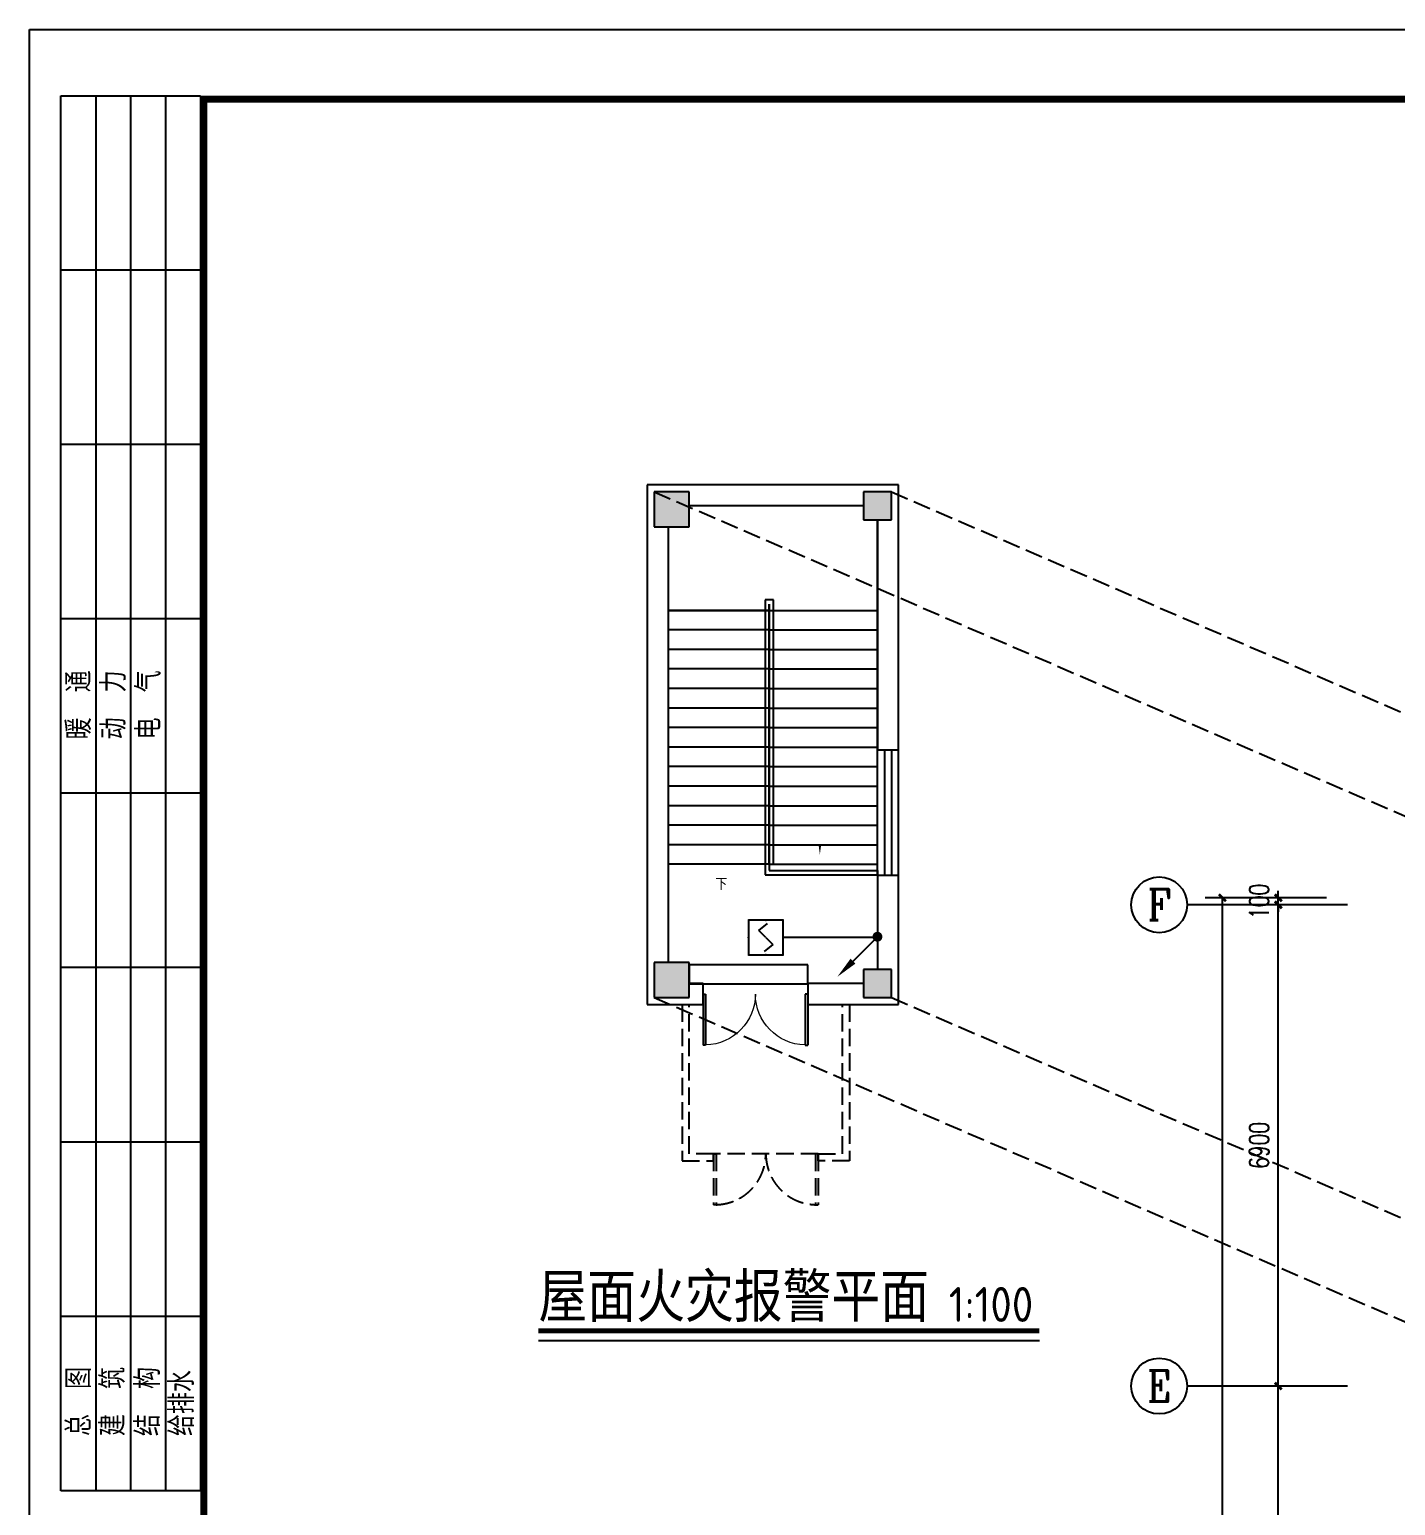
# Model space of a CAD drawing. Extents: x 2350667 to 3185789, y 309667 to 706270.
# Drawn here: x 2446845 to 2466428, y 412629 to 433790 of the extents above; entities that cross this region are included whole.
import ezdxf
from ezdxf.enums import TextEntityAlignment as Align

# ---------------------------------------------------------------- set-up
doc = ezdxf.new("R2010")
doc.units = 0
doc.header["$LTSCALE"] = 1000
doc.linetypes.add('DASH', pattern=[0.35, 0.25, -0.1])
for name, color, linetype in [('0-底图', 7, 'Continuous'), ('A-ANNO-AXIS', 102, 'Continuous'), ('A-FLOR-STRS', 140, 'Continuous'), ('AXIS', 3, 'Continuous'), ('AXIS_TEXT', 7, 'Continuous'), ('BTTK', 7, 'Continuous'), ('COLUMN', 255, 'Continuous'), ('DIM_SYMB', 3, 'Continuous'), ('DOOR_FIRE', 4, 'Continuous'), ('EQUIP-消防', 3, 'Continuous'), ('LWIRE', 4, 'Continuous'), ('PUB_HATCH', 8, 'Continuous'), ('PUB_TEXT', 7, 'Continuous'), ('PUB_TITLE', 4, 'Continuous'), ('TEL_SYMB', 3, 'Continuous'), ('WALL', 2, 'Continuous'), ('WINDOW', 4, 'Continuous'), ('WIRE-消防', 1, 'Continuous'), ('建筑-楼梯-护栏', 163, 'Continuous'), ('建筑-门窗', 4, 'Continuous')]:
    doc.layers.add(name, color=color, linetype=linetype)
doc.styles.add('_TCH_AXIS', font='COMPLEX', dxfattribs={"bigfont": 'GBCBIG'})
doc.styles.add('_TCH_DIM', font='SIMPLEX', dxfattribs={"width": 0.8, "height": 5, "bigfont": 'HZTXT'})
doc.styles.add('A_DIM_T3', font='SIMPLEX', dxfattribs={"width": 0.7, "bigfont": 'HZ'})
doc.styles.add('COMPLEX', font='COMPLEX')
doc.styles.add('HZ(TK)', font='geniso.shx', dxfattribs={"width": 0.9, "bigfont": 'hztxt.shx'})
doc.styles.get("Standard").update_dxf_attribs({"font": 'geniso.shx', "bigfont": 'hztxt.shx'})
doc.dimstyles.new('_TCH_ARCH&&100', dxfattribs={"dimtxt": 280, "dimasz": 100, "dimexe": 250, "dimexo": 300, "dimgap": 135, "dimtad": 1, "dimdec": 0, "dimzin": 0, "dimdsep": 46, "dimtxsty": 'A_DIM_T3', "dimblk": 'ARCHTICK', "dimcen": 0.09, "dimclrt": 7, "dimazin": 2, "dimtfac": 1, "dimtdec": 0, "dimtix": 1, "dimtmove": 2, "dimatfit": 3, "dimfxl": 150, "dimtolj": 1, "dimtzin": 0, "dimarcsym": 0})

# ---------------------------------------------------------------- blocks, each defined once
blk = doc.blocks.new('vhtemplate_2020年新竖式图框_A1')
at = {"layer": 'PUB_TITLE'}
for p, q in [((4.5, 384.5), (4.5, 584.5)), ((4.5, 584.5), (24.5, 584.5)), ((9.5, 584.5), (9.5, 384.5)), ((14.5, 584.5), (14.5, 384.5)), ((19.5, 584.5), (19.5, 384.5)), ((24.5, 584.5), (24.5, 384.5)), ((24.5, 559.5), (4.5, 559.5)), ((24.5, 534.5), (4.5, 534.5)), ((24.5, 509.5), (4.5, 509.5)), ((24.5, 484.5), (4.5, 484.5)), ((24.5, 459.5), (4.5, 459.5)), ((24.5, 434.5), (4.5, 434.5)), ((24.5, 409.5), (4.5, 409.5)), ((24.5, 384.5), (4.5, 384.5))]:
    blk.add_line(p, q, dxfattribs=at)
at = {"layer": 'PUB_TITLE', "color": 7}
blk.add_lwpolyline([(0, 594), (841, 594), (841, 0), (0, 0)], close=True, dxfattribs=at)
at = {"layer": 'PUB_TITLE', "const_width": 1}
blk.add_lwpolyline([(25, 10), (831, 10), (831, 584), (25, 584)], close=True, dxfattribs=at)
at = {"layer": 'BTTK', "color": 4, "style": 'HZ(TK)', "width": 0.9}
for tag, p in [('合作单位', (796, 511.5)), ('建设单位', (796, 209.5)), ('工程名称', (796, 176.5)), ('子项名称', (806, 160)), ('图纸名称', (796, 141))]:
    blk.add_attdef(tag, text='', height=3.5, dxfattribs=at).set_placement(p, align=Align.MIDDLE_CENTER)
for tag, p in [('注册证书号', (808.5, 309.01)), ('注册印章号', (808.5, 301.01)), ('设计号', (806, 193)), ('图别', (789.75, 34)), ('图号', (822.25, 34)), ('版本号', (789.75, 26)), ('日期', (822.25, 26))]:
    blk.add_attdef(tag, text='', height=3.5, dxfattribs=at).set_placement(p, align=Align.MIDDLE)
at = {"layer": 'PUB_TITLE', "style": 'HZ(TK)', "width": 0.9}
for s, p in [('暖  通', (8.82, 492.22)), ('动  力', (13.82, 492.22)), ('电  气', (18.82, 492.22)), ('建  筑', (13.7, 392.34)), ('总  图', (8.82, 392.34)), ('结  构', (18.7, 392.34)), ('给排水', (23.57, 392.34))]:
    blk.add_text(s, height=3.5, rotation=90, dxfattribs=at).set_placement(p)
blk = doc.blocks.new('_ArchTick')
at = {"color": 0, "linetype": 'ByBlock', "const_width": 0.4}
blk.add_lwpolyline([(-0.5, -0.5), (0.5, 0.5)], dxfattribs=at)
blk = doc.blocks.new('*D766')
at = {"layer": 'A-ANNO-AXIS', "color": 0, "lineweight": -2, "transparency": 16777216}
for p, q in [((2141013, -52398), (2139270, -52398)), ((2139520, -87398), (2139520, -52398)), ((2141013, -87398), (2139270, -87398))]:
    blk.add_line(p, q, dxfattribs=at)
at = {"layer": 'Defpoints', "color": 0, "transparency": 16777216}
for p in [(2139520, -52398), (2141313, -52398), (2141313, -87398)]:
    blk.add_point(p, dxfattribs=at)
at = {"layer": 'A-ANNO-AXIS', "color": 0, "lineweight": -2, "transparency": 16777216, "xscale": 100, "yscale": 100, "zscale": 100}
for p, rotation in [((2139520, -52398), 90), ((2139520, -87398), 270)]:
    blk.add_blockref('_ArchTick', p, dxfattribs=dict(at, rotation=rotation))
at = {"layer": 'A-ANNO-AXIS', "color": 7, "transparency": 16777216, "insert": (2139245, -69898), "char_height": 280, "attachment_point": 5, "rotation": 90, "style": 'A_DIM_T3'}
blk.add_mtext('\\A1;35000', dxfattribs=at)
blk = doc.blocks.new('*D771')
at = {"layer": 'A-ANNO-AXIS', "color": 0, "lineweight": -2, "transparency": 16777216}
for p, q in [((2141013, -59398), (2140070, -59398)), ((2140320, -66298), (2140320, -59398)), ((2141013, -66298), (2140070, -66298))]:
    blk.add_line(p, q, dxfattribs=at)
at = {"layer": 'Defpoints', "color": 0, "transparency": 16777216}
for p in [(2140320, -59398), (2141313, -59398), (2141313, -66298)]:
    blk.add_point(p, dxfattribs=at)
at = {"layer": 'A-ANNO-AXIS', "color": 0, "lineweight": -2, "transparency": 16777216, "xscale": 100, "yscale": 100, "zscale": 100}
for p, rotation in [((2140320, -59398), 90), ((2140320, -66298), 270)]:
    blk.add_blockref('_ArchTick', p, dxfattribs=dict(at, rotation=rotation))
at = {"layer": 'A-ANNO-AXIS', "color": 7, "transparency": 16777216, "insert": (2140045, -62848), "char_height": 280, "attachment_point": 5, "rotation": 90, "style": 'A_DIM_T3'}
blk.add_mtext('\\A1;6900', dxfattribs=at)
blk = doc.blocks.new('*D772')
at = {"layer": 'A-ANNO-AXIS', "color": 0, "lineweight": -2, "transparency": 16777216}
for p, q in [((2141013, -52498), (2140070, -52498)), ((2140320, -59398), (2140320, -52498)), ((2141013, -59398), (2140070, -59398))]:
    blk.add_line(p, q, dxfattribs=at)
at = {"layer": 'Defpoints', "color": 0, "transparency": 16777216}
for p in [(2140320, -52498), (2141313, -52498), (2141313, -59398)]:
    blk.add_point(p, dxfattribs=at)
at = {"layer": 'A-ANNO-AXIS', "color": 0, "lineweight": -2, "transparency": 16777216, "xscale": 100, "yscale": 100, "zscale": 100}
for p, rotation in [((2140320, -52498), 90), ((2140320, -59398), 270)]:
    blk.add_blockref('_ArchTick', p, dxfattribs=dict(at, rotation=rotation))
at = {"layer": 'A-ANNO-AXIS', "color": 7, "transparency": 16777216, "insert": (2140045, -55948), "char_height": 280, "attachment_point": 5, "rotation": 90, "style": 'A_DIM_T3'}
blk.add_mtext('\\A1;6900', dxfattribs=at)
blk = doc.blocks.new('*D773')
at = {"layer": 'A-ANNO-AXIS', "color": 0, "lineweight": -2, "transparency": 16777216}
for p, q in [((2141013, -52398), (2140070, -52398)), ((2140320, -52398), (2140320, -52298)), ((2140320, -52498), (2140320, -52398)), ((2141013, -52498), (2140070, -52498)), ((2140320, -52498), (2140320, -52598))]:
    blk.add_line(p, q, dxfattribs=at)
at = {"layer": 'Defpoints', "color": 0, "transparency": 16777216}
for p in [(2140320, -52398), (2141313, -52398), (2141313, -52498)]:
    blk.add_point(p, dxfattribs=at)
at = {"layer": 'A-ANNO-AXIS', "color": 0, "lineweight": -2, "transparency": 16777216, "xscale": 100, "yscale": 100, "zscale": 100}
for p, rotation in [((2140320, -52398), 270), ((2140320, -52498), 90)]:
    blk.add_blockref('_ArchTick', p, dxfattribs=dict(at, rotation=rotation))
at = {"layer": 'A-ANNO-AXIS', "color": 7, "transparency": 16777216, "insert": (2140045, -52448), "char_height": 280, "attachment_point": 5, "rotation": 90, "style": 'A_DIM_T3'}
blk.add_mtext('\\A1;100', dxfattribs=at)
blk = doc.blocks.new('_AXISO')
blk.add_circle((0, 0), 0.5)
at = {"layer": 'AXIS_TEXT', "style": 'COMPLEX', "width": 1.041667}
blk.add_attdef('A', text='', height=0.56, dxfattribs=at).set_placement((-0.25, -0.28), (0.25, -0.28), align=Align.FIT)
blk = doc.blocks.new('xxm')
at = {"layer": '建筑-楼梯-护栏', "linetype": 'DASH', "extrusion": (0, 0, -1)}
blk.add_line((0, 0), (0, 37.5), dxfattribs=at)
at = {"layer": '建筑-门窗', "linetype": 'DASH', "extrusion": (0, 0, -1)}
for p, q in [((0, 1500), (-731.25, 1500)), ((-731.25, 1462.5), (-731.25, 1500)), ((0, 1500), (0, 1462.5)), ((0, 1462.5), (-731.25, 1462.5)), ((0, 37.5), (-731.25, 37.5)), ((-731.25, 37.5), (-731.25, 0)), ((0, 0), (-731.25, 0))]:
    blk.add_line(p, q, dxfattribs=at)
at = {"layer": '建筑-门窗', "linetype": 'DASH'}
blk.add_lwpolyline([(0, 1500), (0, 0)], dxfattribs=at)
at = {"layer": '建筑-门窗', "linetype": 'DASH', "extrusion": (0, 0, -1)}
for centre, start, end in [((0, 1481.25), 270, 358.530716), ((0, 18.75), 1.469284, 90)]:
    blk.add_arc(centre, 731.25, start, end, dxfattribs=at)
blk = doc.blocks.new('$DorLib2D$00000002')
for p, q in [((-0.5, 0), (-0.5, 0.4875)), ((-0.475, 0.4875), (-0.5, 0.4875)), ((-0.475, 0), (-0.475, 0.4875)), ((0.475, 0), (0.475, 0.4875)), ((0.475, 0.4875), (0.5, 0.4875)), ((0.5, 0), (0.5, 0.4875)), ((-0.5, 0), (-0.475, 0)), ((0.5, 0), (0.475, 0))]:
    blk.add_line(p, q)
at = {"lineweight": 13}
for centre, start, end in [((-0.4875, 0), 0, 88.53072), ((0.4875, 0), 91.46928, 180)]:
    blk.add_arc(centre, 0.4875, start, end, dxfattribs=at)
blk = doc.blocks.new('$WINLIB2D$00000001')
at = {"color": 0}
for points in [[(-0.5, 0.5), (-0.5, -0.5)], [(-0.5, 0.5), (0.5, 0.5)], [(0.5, -0.5), (0.5, 0.5)], [(0.5, 0.167), (-0.5, 0.167)], [(0.5, -0.167), (-0.5, -0.167)], [(-0.5, -0.5), (0.5, -0.5)]]:
    blk.add_lwpolyline(points, dxfattribs=at)
blk = doc.blocks.new('hjgj')
at = {"layer": 'PUB_HATCH'}
for points in [[(2865895, -42593), (2865895, -42093), (2865395, -42093), (2865395, -42593)], [(2868795, -42493), (2868795, -42093), (2868395, -42093), (2868395, -42493)], [(2865895, -49343), (2865895, -48843), (2865395, -48843), (2865395, -49343)], [(2868795, -49343), (2868795, -48943), (2868395, -48943), (2868395, -49343)]]:
    blk.add_hatch(color=256, dxfattribs=at).paths.add_polyline_path(points)
blk.add_line((2867595, -48876), (2866095, -48876))
blk.add_lwpolyline([(2867595, -48876), (2865895, -48876), (2865895, -49146), (2867595, -49146)], close=True)
at = {"layer": 'A-FLOR-STRS'}
for p, q in [((2868395, -42293), (2865895, -42293)), ((2868595, -43793), (2868595, -42493)), ((2865595, -42593), (2865595, -43793)), ((2865595, -43793), (2865595, -47433)), ((2867045, -43793), (2865595, -43793)), ((2865595, -43793), (2868595, -43793)), ((2867105, -43643), (2866985, -43643)), ((2866985, -43643), (2866985, -47583)), ((2867045, -47433), (2867045, -43703)), ((2867045, -43703), (2867045, -43703)), ((2867045, -43703), (2867045, -47523)), ((2867045, -47433), (2867045, -43793)), ((2867045, -43793), (2868595, -43793)), ((2867045, -43793), (2867045, -47433)), ((2867105, -47433), (2867105, -43643)), ((2868595, -47433), (2868595, -43793)), ((2867045, -44073), (2865595, -44073)), ((2867045, -44073), (2868595, -44073)), ((2867045, -44353), (2865595, -44353)), ((2867045, -44353), (2868595, -44353)), ((2867045, -44633), (2865595, -44633)), ((2867045, -44633), (2868595, -44633)), ((2867045, -44913), (2865595, -44913)), ((2867045, -44913), (2868595, -44913)), ((2867045, -45193), (2865595, -45193)), ((2867045, -45193), (2868595, -45193)), ((2867045, -45473), (2865595, -45473)), ((2867045, -45473), (2868595, -45473)), ((2867045, -45753), (2865595, -45753)), ((2867045, -45753), (2868595, -45753)), ((2867045, -46033), (2865595, -46033)), ((2867045, -46033), (2868595, -46033)), ((2867045, -46313), (2865595, -46313)), ((2867045, -46313), (2868595, -46313)), ((2867045, -46593), (2865595, -46593)), ((2867045, -46593), (2868595, -46593)), ((2867045, -46873), (2865595, -46873)), ((2867045, -46873), (2868595, -46873)), ((2867045, -47153), (2865595, -47153)), ((2867045, -47153), (2868595, -47153)), ((2867045, -47433), (2865595, -47433)), ((2866985, -47583), (2868595, -47583)), ((2867045, -47433), (2867045, -47433)), ((2867045, -47433), (2868595, -47433)), ((2867045, -47433), (2867105, -47433)), ((2867045, -47523), (2868595, -47523)), ((2868595, -47523), (2868595, -47583))]:
    blk.add_line(p, q, dxfattribs=at)
at = {"layer": 'COLUMN'}
for p, q in [((2865895, -42093), (2865395, -42093)), ((2865395, -42093), (2865395, -42593)), ((2865895, -42593), (2865895, -42093)), ((2868795, -42093), (2868395, -42093)), ((2868395, -42093), (2868395, -42493)), ((2868795, -42493), (2868795, -42093)), ((2868395, -42493), (2868795, -42493)), ((2865395, -42593), (2865895, -42593)), ((2865895, -48843), (2865395, -48843)), ((2865395, -48843), (2865395, -49343)), ((2865895, -49343), (2865895, -48843)), ((2868795, -48943), (2868395, -48943)), ((2868395, -48943), (2868395, -49343)), ((2868795, -49343), (2868795, -48943)), ((2865395, -49343), (2865895, -49343)), ((2868395, -49343), (2868795, -49343))]:
    blk.add_line(p, q, dxfattribs=at)
at = {"layer": 'DIM_SYMB'}
blk.add_lwpolyline([(2866320, -47573, 0, 0, 0), (2866320, -43043, 0, 0, 0), (2867770, -43043, 0, 0, 0), (2867770, -47293, 0, 40, 0), (2867770, -47143, 0, 0, 0)], format="xyseb", dxfattribs=at)
at = {"layer": 'WALL'}
for p, q in [((2865295, -41993), (2865295, -49443)), ((2868895, -41993), (2865295, -41993)), ((2868895, -45793), (2868895, -41993)), ((2868395, -42293), (2865895, -42293)), ((2868595, -42493), (2868595, -45793)), ((2865595, -42593), (2865595, -48843)), ((2868595, -45793), (2868895, -45793)), ((2868895, -47593), (2868595, -47593)), ((2868595, -47593), (2868595, -48943)), ((2868895, -49443), (2868895, -47593)), ((2866095, -49143), (2865895, -49143)), ((2866095, -49443), (2866095, -49143)), ((2868395, -49143), (2867595, -49143)), ((2867595, -49143), (2867595, -49443)), ((2865295, -49443), (2866095, -49443)), ((2867595, -49443), (2868895, -49443))]:
    blk.add_line(p, q, dxfattribs=at)
at = {"layer": '建筑-门窗', "linetype": 'DASH'}
for points in [[(2865795, -49443), (2865795, -51683), (2866245, -51683), (2866245, -51583), (2865895, -51583), (2865895, -49443)], [(2868195, -49443), (2868195, -51683), (2867745, -51683), (2867745, -51583), (2868095, -51583), (2868095, -49443)]]:
    blk.add_lwpolyline(points, dxfattribs=at)
at = {"layer": 'DOOR_FIRE', "xscale": -1500, "yscale": 1500, "zscale": 300, "rotation": 180}
blk.add_blockref('$DorLib2D$00000002', (2866845, -49293), dxfattribs=at)
at = {"layer": 'WINDOW', "xscale": -1800, "yscale": 300, "zscale": -1800, "rotation": 270}
blk.add_blockref('$WINLIB2D$00000001', (2868745, -46693), dxfattribs=at)
at = {"layer": '建筑-楼梯-护栏', "xscale": -1, "rotation": 270}
blk.add_blockref('xxm', (2866245, -51583), dxfattribs=at)
at = {"layer": 'PUB_TEXT', "color": 7, "style": '_TCH_DIM'}
blk.add_text('下', height=169, dxfattribs=at).set_placement((2866272, -47800))
blk = doc.blocks.new('$Equip$00002649')
for p, q in [((-0.5, 0.5), (-0.5, -0.5)), ((0.5, 0.5), (-0.5, 0.5)), ((0.5, -0.5), (0.5, 0.5)), ((-0.2, 0.2), (0.05, 0.4)), ((0, 0), (-0.2, 0.2)), ((0, 0), (0.2, -0.2)), ((0.2, -0.2), (-0.05, -0.4)), ((-0.5, -0.5), (0.5, -0.5))]:
    blk.add_line(p, q)
at = {"const_width": 0.04}
blk.add_lwpolyline([(-0.5, 0.5), (0.5, 0.5), (0.5, -0.5), (-0.5, -0.5), (-0.5, 0.5), (0.5, 0.5)], dxfattribs=at)
for p in [(0, 0.5), (-0.5, 0), (0.5, 0), (0, -0.5)]:
    blk.add_point(p)
at = {"color": 7, "flags": 1}
for tag, height, p in [('A', 0.00002, (0, 0)), ('B', 0.4, (0.762, -0.208))]:
    blk.add_attdef(tag, text='', height=height, dxfattribs=at).set_placement(p, align=Align.MIDDLE_CENTER)
blk = doc.blocks.new('$TelecSys$00000080')
for p, q in [((-0.7, -0.7), (0, 0)), ((0.104, 0.104), (0.104, 0.104)), ((-0.104, -0.104), (-0.104, -0.104))]:
    blk.add_line(p, q)
at = {"const_width": 0.142}
blk.add_lwpolyline([(0.071, 0, 1), (-0.071, 0, 1)], format="xyb", close=True, dxfattribs=at)
blk.add_solid([(-0.63, -0.77), (-0.77, -0.63), (-1.15, -1.15)])
at = {"width": 0.8, "flags": 9}
blk.add_attdef('A', (0, 0), '', height=0.00002, rotation=180, dxfattribs=at)
blk = doc.blocks.new("ghjgj'")
at = {"layer": 'AXIS'}
for p, q in [((2141313, -52497.8), (2139013, -52497.8)), ((2141313, -59397.8), (2139013, -59397.8))]:
    blk.add_line(p, q, dxfattribs=at)
ref = blk.add_blockref('_AXISO', (2138613, -52497.8), dxfattribs=dict(at, xscale=800, yscale=800, zscale=800))
ref.add_attrib('A', 'F', dxfattribs={"layer": 'AXIS_TEXT', "height": 445.4, "style": '_TCH_AXIS'}).set_placement((2138443.3, -52720.5), (2138782.6, -52720.5), align=Align.FIT)
ref = blk.add_blockref('_AXISO', (2138613, -59397.8), dxfattribs=dict(at, xscale=800, yscale=800, zscale=800))
ref.add_attrib('A', 'E', dxfattribs={"layer": 'AXIS_TEXT', "height": 445.4, "style": '_TCH_AXIS'}).set_placement((2138443.3, -59620.5), (2138782.6, -59620.5), align=Align.FIT)
at = {"layer": 'A-ANNO-AXIS'}
for p1, p2, distance, picture, middle in [((2141313, -52497.8), (2141313, -52397.8), 992.8, '*D773', (2140045.2, -52447.8)), ((2141313, -87397.8), (2141313, -52397.8), 1792.8, '*D766', (2139245.2, -69897.8)), ((2141313, -59397.8), (2141313, -52497.8), 992.8, '*D772', (2140045.2, -55947.8)), ((2141313, -66297.8), (2141313, -59397.8), 992.8, '*D771', (2140045.2, -62847.8))]:
    dim = blk.add_aligned_dim(p1=p1, p2=p2, distance=distance, dimstyle='_TCH_ARCH&&100', dxfattribs=at)
    dim.commit()
    dim.dimension.update_dxf_attribs({"geometry": picture, "text_midpoint": middle})

msp = doc.modelspace()

# ---------------------------------------------------------------- linework, layer by layer
at = {"layer": '0-底图', "linetype": 'DASH'}
for p, q in [((2455801, 427162), (2469272, 421342)), ((2459201, 427162), (2472672, 421342)), ((2455801, 419912), (2469272, 414092)), ((2459201, 419912), (2472672, 414092))]:
    msp.add_line(p, q, dxfattribs=at)
at = {"layer": 'TEL_SYMB', "const_width": 70}
msp.add_lwpolyline([(2454142, 415132), (2461324, 415132)], dxfattribs=at)
at = {"layer": 'TEL_SYMB'}
msp.add_lwpolyline([(2454142, 414992), (2461324, 414992)], dxfattribs=at)
at = {"layer": 'WIRE-消防'}
msp.add_line((2459001, 420772), (2457651, 420772, 4200), dxfattribs=at)

# ---------------------------------------------------------------- block references
at = {"layer": '0-底图', "xscale": 100, "yscale": 100, "zscale": 100}
msp.add_blockref('vhtemplate_2020年新竖式图框_A1', (2446845, 374390), dxfattribs=at)
at = {"layer": '0-底图'}
for name, p in [('hjgj', (-409594, 469255)), ("ghjgj'", (324428, 473739))]:
    msp.add_blockref(name, p, dxfattribs=at)
at = {"layer": 'EQUIP-消防', "xscale": 500, "yscale": 500, "zscale": 500}
msp.add_blockref('$Equip$00002649', (2457401, 420772, 4200), dxfattribs=at)
at = {"layer": 'LWIRE', "xscale": 500, "yscale": 500, "zscale": 500}
msp.add_blockref('$TelecSys$00000080', (2459001, 420783), dxfattribs=at)

# ---------------------------------------------------------------- texts
at = {"layer": 'TEL_SYMB', "color": 7}
for s, height, p in [('屋面火灾报警平面', 700, (2454142, 415261)), ('1:100', 500, (2460024, 415261))]:
    msp.add_text(s, height=height, dxfattribs=at).set_placement(p)

doc.saveas('drawing.dxf')
